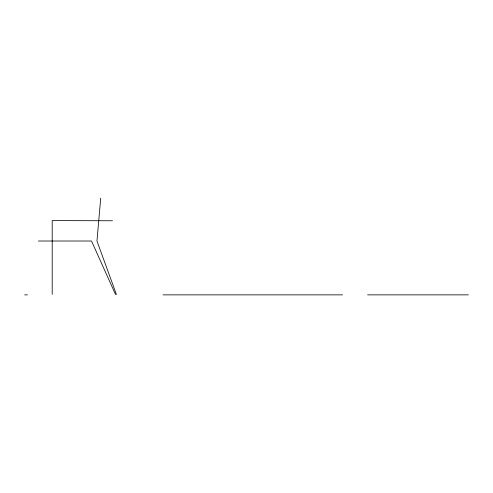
<?xml version="1.0" encoding="UTF-8"?>
<svg xmlns="http://www.w3.org/2000/svg" width="493" height="493" viewBox="0 0 493 493"><rect width="100%" height="100%" fill="white"/><g stroke="black" fill="none" stroke-linecap="round" stroke-linejoin="round"><path stroke-width="0.74" d="M100.714 198.137L96.967 241.015L116.391 294.395L115.498 294.395L91.501 241.015L38.423 241.015M24.65 294.863L27.466 294.863M163.035 294.863L342.561 294.863M367.612 294.863L468.35 294.863M112.521 220.765L52.196 220.587L52.196 294.395"/></g></svg>
